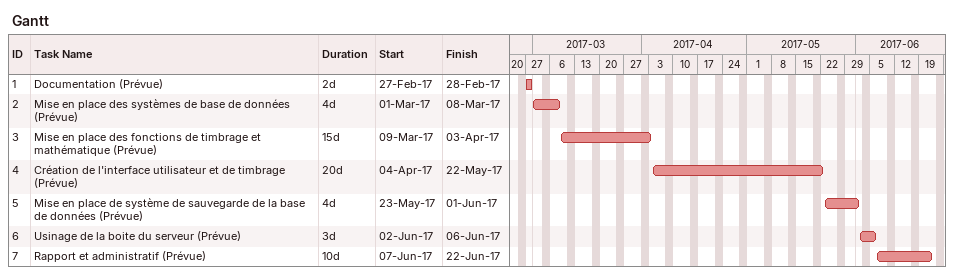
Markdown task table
Gantt

| ID | Task | Duration | Start | Finish |
|---|---|---|---|---|
| 1 | Documentation (Prévue) | 2d | 2017-02-27 | 2017-02-28 |
| 2 | Mise en place des systèmes de base de données (Prévue) | 4d | 2017-03-01 | 2017-03-08 |
| 3 | Mise en place des fonctions de timbrage et mathématique (Prévue) | 15d | 2017-03-09 | 2017-04-03 |
| 4 | Création de l'interface utilisateur et de timbrage (Prévue) | 20d | 2017-04-04 | 2017-05-22 |
| 5 | Mise en place de système de sauvegarde de la base de données (Prévue) | 4d | 2017-05-23 | 2017-06-01 |
| 6 | Usinage de la boite du serveur (Prévue) | 3d | 2017-06-02 | 2017-06-06 |
| 7 | Rapport et administratif (Prévue) | 10d | 2017-06-07 | 2017-06-22 |
